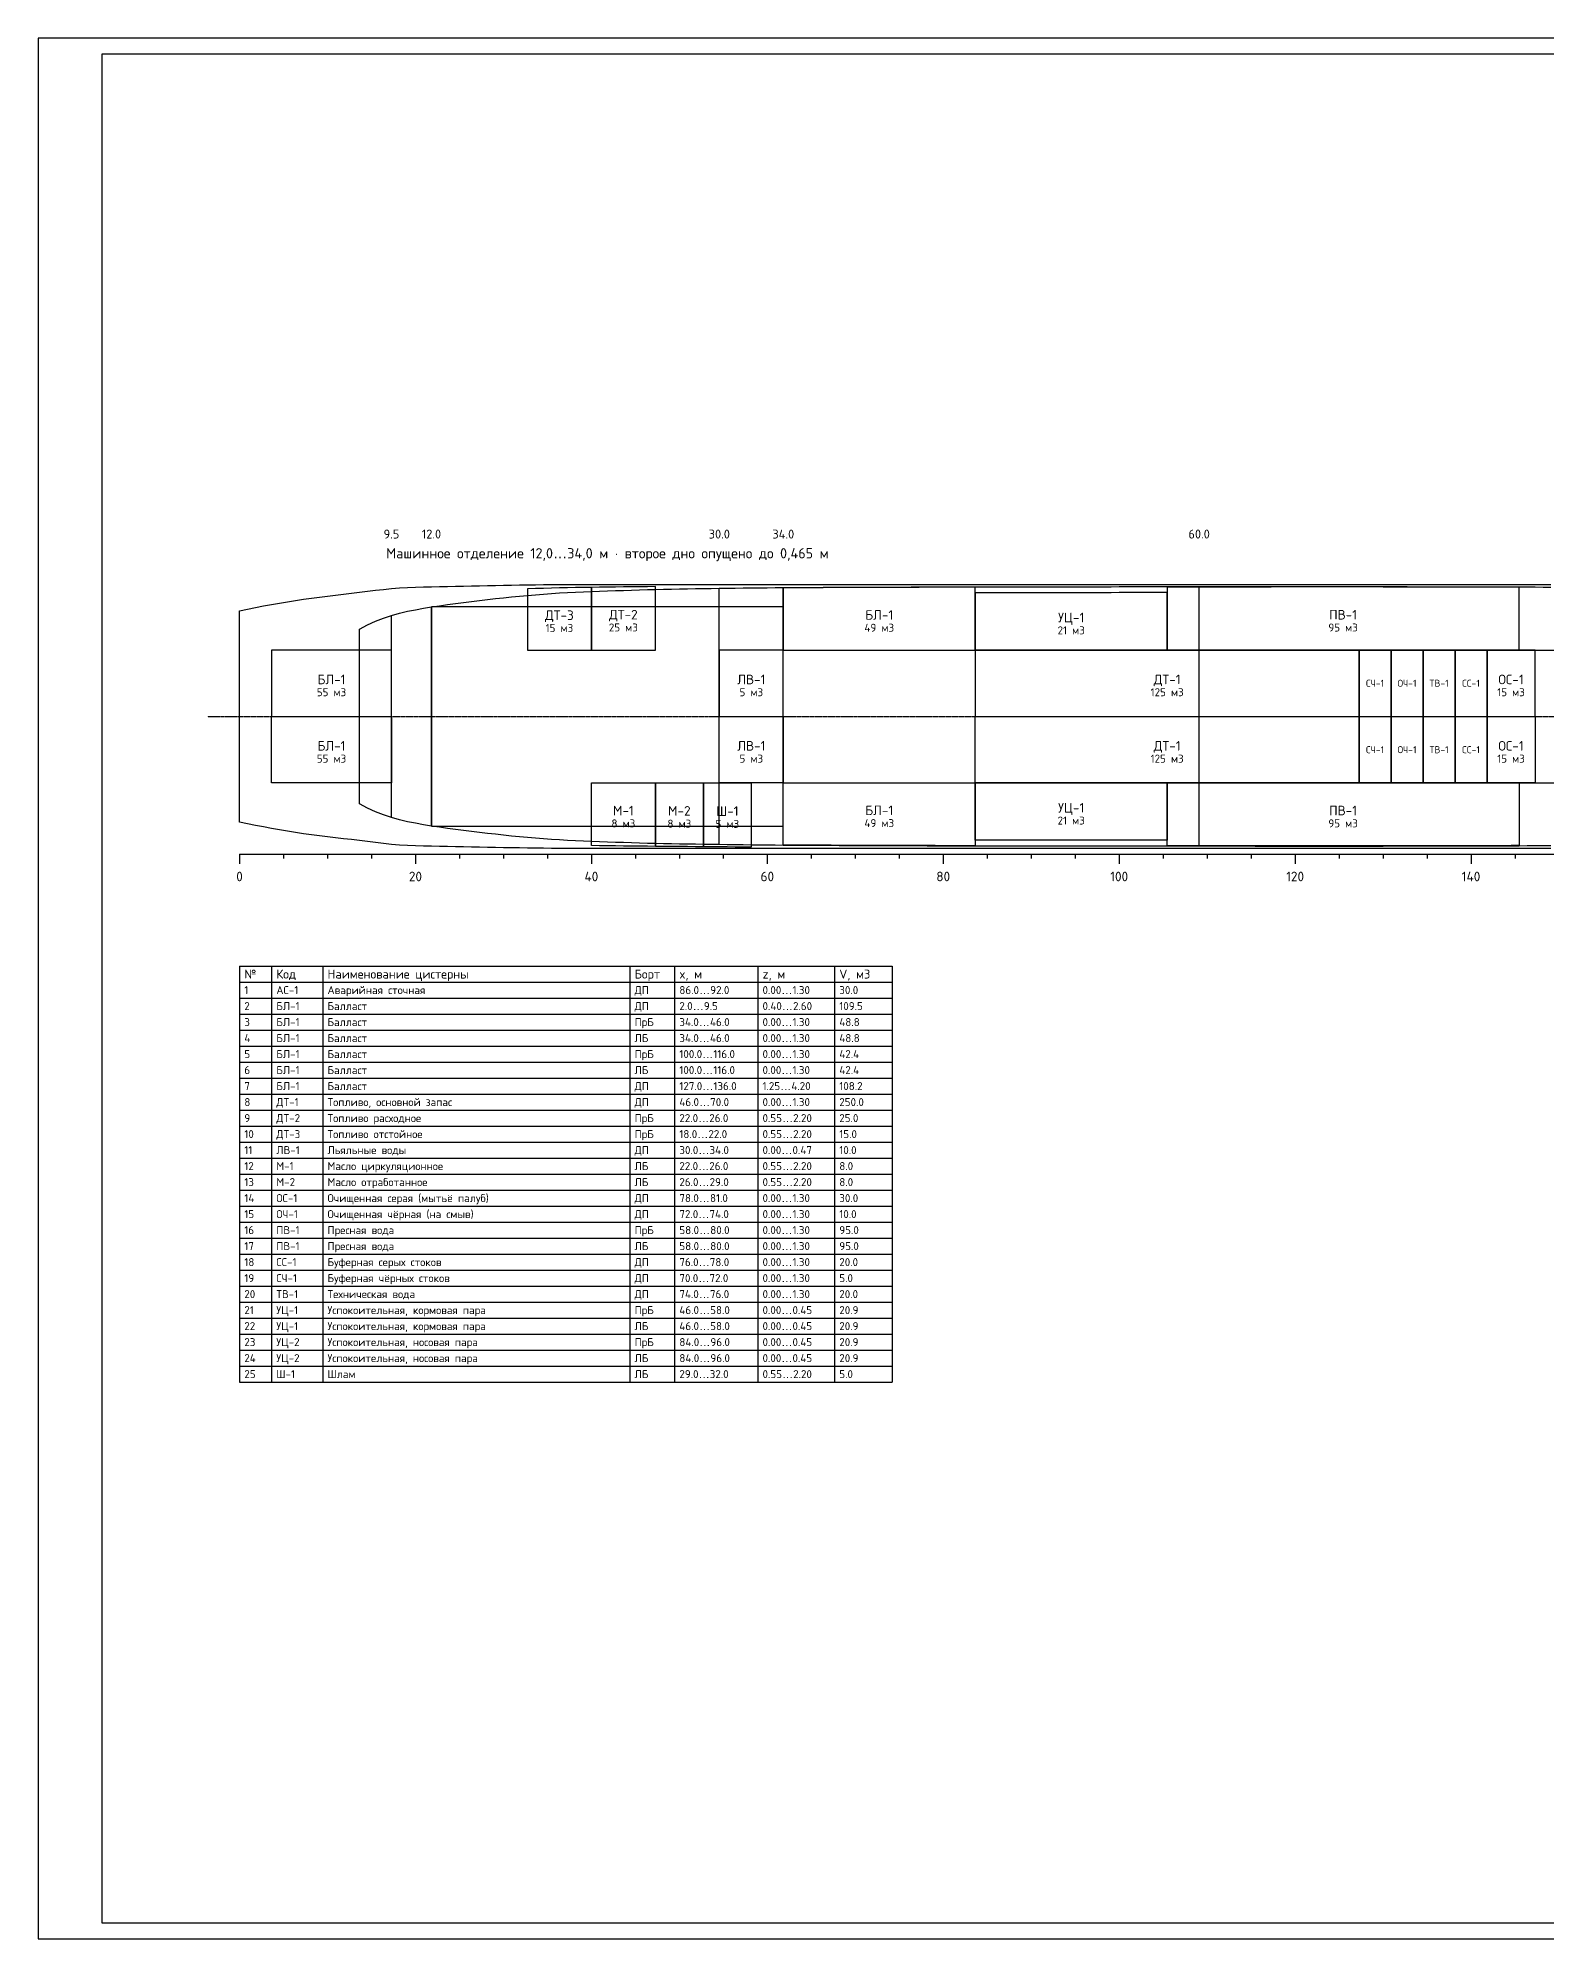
# Model space of a CAD drawing. Header units: millimetres. Extents: x -12600 to 155600, y -76400 to 42400.
# Drawn here: x -12600 to 81750, y -76400 to 42400 of the extents above; entities that cross this region are included whole.
import ezdxf
from ezdxf.enums import TextEntityAlignment as Align

# ---------------------------------------------------------------- set-up
doc = ezdxf.new("R2010")
doc.units = ezdxf.units.MM
doc.linetypes.add('CENTER', pattern=[5.08, 3.175, -0.635, 0.635, -0.635])
for name, color, linetype in [('00_РАМКА', 7, 'CONTINUOUS'), ('01_ОБШИВКА', 7, 'CONTINUOUS'), ('02_ПАЛУБЫ', 4, 'CONTINUOUS'), ('03_ПЕРЕБОРКИ', 1, 'CONTINUOUS'), ('04_ЦИСТЕРНЫ', 3, 'CONTINUOUS'), ('05_ОБОРУДОВАНИЕ', 5, 'CONTINUOUS'), ('07_ОСИ', 2, 'CENTER'), ('08_ТЕКСТ', 7, 'CONTINUOUS'), ('09_РАЗМЕРЫ', 6, 'CONTINUOUS')]:
    doc.layers.add(name, color=color, linetype=linetype)
doc.styles.add('ГОСТ', font='ISOCPEUR.TTF')

msp = doc.modelspace()

# ---------------------------------------------------------------- linework, layer by layer
at = {"layer": '00_РАМКА'}
for p, q in [((0, -15600), (40800, -15600)), ((0, -15600), (0, -41600)), ((0, -16600), (40800, -16600)), ((2000, -15600), (2000, -41600)), ((5200, -15600), (5200, -41600)), ((24400, -15600), (24400, -41600)), ((27200, -15600), (27200, -41600)), ((32400, -15600), (32400, -41600)), ((37200, -15600), (37200, -41600)), ((40800, -15600), (40800, -41600)), ((0, -17600), (40800, -17600)), ((0, -18600), (40800, -18600)), ((0, -19600), (40800, -19600)), ((0, -20600), (40800, -20600)), ((0, -21600), (40800, -21600)), ((0, -22600), (40800, -22600)), ((0, -23600), (40800, -23600)), ((0, -24600), (40800, -24600)), ((0, -25600), (40800, -25600)), ((0, -26600), (40800, -26600)), ((0, -27600), (40800, -27600)), ((0, -28600), (40800, -28600)), ((0, -29600), (40800, -29600)), ((0, -30600), (40800, -30600)), ((0, -31600), (40800, -31600)), ((0, -32600), (40800, -32600)), ((0, -33600), (40800, -33600)), ((0, -34600), (40800, -34600)), ((0, -35600), (40800, -35600)), ((0, -36600), (40800, -36600)), ((0, -37600), (40800, -37600)), ((0, -38600), (40800, -38600)), ((0, -39600), (40800, -39600)), ((0, -40600), (40800, -40600)), ((0, -41600), (40800, -41600))]:
    msp.add_line(p, q, dxfattribs=at)
for points in [[(-12600, -76400), (155600, -76400), (155600, 42400), (-12600, 42400)], [(-8600, -75400), (154600, -75400), (154600, 41400), (-8600, 41400)]]:
    msp.add_lwpolyline(points, close=True, dxfattribs=at)
at = {"layer": '01_ОБШИВКА'}
msp.add_lwpolyline([(82000, -8090), (81500, -8091), (81000, -8093), (80500, -8094), (80000, -8096), (79500, -8097), (79000, -8098), (78500, -8099), (78000, -8100), (77500, -8101), (77000, -8102), (76500, -8103), (76000, -8104), (75500, -8106), (75000, -8107), (74500, -8108), (74000, -8110), (73500, -8111), (73000, -8113), (72500, -8114), (72000, -8115), (71500, -8116), (71000, -8117), (70500, -8117), (70000, -8118), (69500, -8118), (69000, -8118), (68500, -8118), (68000, -8118), (67500, -8118), (67000, -8117), (66500, -8117), (66000, -8117), (65500, -8117), (65000, -8116), (64500, -8116), (64000, -8116), (63500, -8116), (63000, -8115), (62500, -8115), (62000, -8115), (61500, -8115), (61000, -8115), (60500, -8114), (60000, -8114), (59500, -8114), (59000, -8114), (58500, -8114), (58000, -8114), (57500, -8113), (57000, -8113), (56500, -8113), (56000, -8113), (55500, -8113), (55000, -8113), (54500, -8112), (54000, -8112), (53500, -8112), (53000, -8112), (52500, -8112), (52000, -8112), (51500, -8112), (51000, -8111), (50500, -8111), (50000, -8111), (49500, -8111), (49000, -8111), (48500, -8110), (48000, -8110), (47500, -8109), (47000, -8108), (46500, -8107), (46000, -8105), (45500, -8104), (45000, -8102), (44500, -8100), (44000, -8099), (43500, -8097), (43000, -8095), (42500, -8093), (42000, -8092), (41500, -8090), (41000, -8089), (40500, -8087), (40000, -8085), (39500, -8083), (39000, -8082), (38500, -8080), (38000, -8078), (37500, -8075), (37000, -8073), (36500, -8071), (36000, -8068), (35500, -8065), (35000, -8062), (34500, -8059), (34000, -8056), (33500, -8051), (33000, -8047), (32500, -8042), (32000, -8037), (31500, -8031), (31000, -8025), (30500, -8018), (30000, -8011), (29500, -8004), (29000, -7996), (28500, -7989), (28000, -7981), (27500, -7972), (27000, -7963), (26500, -7952), (26000, -7940), (25500, -7928), (25000, -7914), (24500, -7899), (24000, -7883), (23500, -7866), (23000, -7848), (22500, -7830), (22000, -7810), (21500, -7789), (21000, -7767), (20500, -7744), (20000, -7717), (19500, -7685), (19000, -7649), (18500, -7610), (18000, -7567), (17500, -7521), (17000, -7471), (16500, -7419), (16000, -7363), (15500, -7306), (15000, -7246), (14500, -7185), (14000, -7123), (13500, -7060), (13000, -6993), (12500, -6923), (12000, -6847), (11500, -6765), (11000, -6675), (10500, -6575), (10000, -6457), (9500, -6315), (9000, -6149), (8500, -5957), (8000, -5733), (7500, -5451), (7500, 5451), (8000, 5733), (8500, 5957), (9000, 6149), (9500, 6315), (10000, 6457), (10500, 6575), (11000, 6675), (11500, 6765), (12000, 6847), (12500, 6923), (13000, 6993), (13500, 7060), (14000, 7123), (14500, 7185), (15000, 7246), (15500, 7306), (16000, 7363), (16500, 7419), (17000, 7471), (17500, 7521), (18000, 7567), (18500, 7610), (19000, 7649), (19500, 7685), (20000, 7717), (20500, 7744), (21000, 7767), (21500, 7789), (22000, 7810), (22500, 7830), (23000, 7848), (23500, 7866), (24000, 7883), (24500, 7899), (25000, 7914), (25500, 7928), (26000, 7940), (26500, 7952), (27000, 7963), (27500, 7972), (28000, 7981), (28500, 7989), (29000, 7996), (29500, 8004), (30000, 8011), (30500, 8018), (31000, 8025), (31500, 8031), (32000, 8037), (32500, 8042), (33000, 8047), (33500, 8051), (34000, 8056), (34500, 8059), (35000, 8062), (35500, 8065), (36000, 8068), (36500, 8071), (37000, 8073), (37500, 8075), (38000, 8078), (38500, 8080), (39000, 8082), (39500, 8083), (40000, 8085), (40500, 8087), (41000, 8089), (41500, 8090), (42000, 8092), (42500, 8093), (43000, 8095), (43500, 8097), (44000, 8099), (44500, 8100), (45000, 8102), (45500, 8104), (46000, 8105), (46500, 8107), (47000, 8108), (47500, 8109), (48000, 8110), (48500, 8110), (49000, 8111), (49500, 8111), (50000, 8111), (50500, 8111), (51000, 8111), (51500, 8112), (52000, 8112), (52500, 8112), (53000, 8112), (53500, 8112), (54000, 8112), (54500, 8112), (55000, 8113), (55500, 8113), (56000, 8113), (56500, 8113), (57000, 8113), (57500, 8113), (58000, 8114), (58500, 8114), (59000, 8114), (59500, 8114), (60000, 8114), (60500, 8114), (61000, 8115), (61500, 8115), (62000, 8115), (62500, 8115), (63000, 8115), (63500, 8116), (64000, 8116), (64500, 8116), (65000, 8116), (65500, 8117), (66000, 8117), (66500, 8117), (67000, 8117), (67500, 8118), (68000, 8118), (68500, 8118), (69000, 8118), (69500, 8118), (70000, 8118), (70500, 8117), (71000, 8117), (71500, 8116), (72000, 8115), (72500, 8114), (73000, 8113), (73500, 8111), (74000, 8110), (74500, 8108), (75000, 8107), (75500, 8106), (76000, 8104), (76500, 8103), (77000, 8102), (77500, 8101), (78000, 8100), (78500, 8099), (79000, 8098), (79500, 8097), (80000, 8096), (80500, 8094), (81000, 8093), (81500, 8091), (82000, 8090)], dxfattribs=at)
at = {"layer": '02_ПАЛУБЫ'}
msp.add_lwpolyline([(82000, -8250), (81500, -8250), (81000, -8250), (80500, -8250), (80000, -8250), (79500, -8250), (79000, -8250), (78500, -8250), (78000, -8250), (77500, -8250), (77000, -8250), (76500, -8250), (76000, -8250), (75500, -8250), (75000, -8250), (74500, -8250), (74000, -8250), (73500, -8250), (73000, -8250), (72500, -8250), (72000, -8250), (71500, -8250), (71000, -8250), (70500, -8250), (70000, -8250), (69500, -8250), (69000, -8250), (68500, -8250), (68000, -8250), (67500, -8250), (67000, -8250), (66500, -8250), (66000, -8250), (65500, -8250), (65000, -8250), (64500, -8250), (64000, -8250), (63500, -8250), (63000, -8250), (62500, -8250), (62000, -8250), (61500, -8250), (61000, -8250), (60500, -8250), (60000, -8250), (59500, -8250), (59000, -8250), (58500, -8250), (58000, -8250), (57500, -8250), (57000, -8250), (56500, -8250), (56000, -8250), (55500, -8250), (55000, -8250), (54500, -8250), (54000, -8250), (53500, -8250), (53000, -8250), (52500, -8250), (52000, -8250), (51500, -8250), (51000, -8250), (50500, -8250), (50000, -8250), (49500, -8250), (49000, -8250), (48500, -8250), (48000, -8250), (47500, -8250), (47000, -8250), (46500, -8250), (46000, -8250), (45500, -8250), (45000, -8250), (44500, -8250), (44000, -8250), (43500, -8250), (43000, -8250), (42500, -8250), (42000, -8250), (41500, -8250), (41000, -8250), (40500, -8250), (40000, -8250), (39500, -8250), (39000, -8250), (38500, -8250), (38000, -8250), (37500, -8250), (37000, -8250), (36500, -8250), (36000, -8250), (35500, -8250), (35000, -8250), (34500, -8250), (34000, -8250), (33500, -8250), (33000, -8250), (32500, -8250), (32000, -8250), (31500, -8250), (31000, -8250), (30500, -8250), (30000, -8250), (29500, -8250), (29000, -8250), (28500, -8250), (28000, -8250), (27500, -8250), (27000, -8250), (26500, -8250), (26000, -8250), (25500, -8250), (25000, -8250), (24500, -8250), (24000, -8250), (23500, -8250), (23000, -8250), (22500, -8250), (22000, -8250), (21500, -8250), (21000, -8249), (20500, -8249), (20000, -8247), (19500, -8243), (19000, -8238), (18500, -8232), (18000, -8225), (17500, -8217), (17000, -8208), (16500, -8199), (16000, -8189), (15500, -8179), (15000, -8169), (14500, -8159), (14000, -8149), (13500, -8140), (13000, -8130), (12500, -8120), (12000, -8109), (11500, -8096), (11000, -8081), (10500, -8063), (10000, -8037), (9500, -7996), (9000, -7945), (8500, -7886), (8000, -7823), (7500, -7759), (7000, -7698), (6500, -7640), (6000, -7582), (5500, -7522), (5000, -7460), (4500, -7395), (4000, -7327), (3500, -7254), (3000, -7175), (2500, -7091), (2000, -7001), (1500, -6907), (1000, -6808), (500, -6705), (0, -6598), (0, 6598), (500, 6705), (1000, 6808), (1500, 6907), (2000, 7001), (2500, 7091), (3000, 7175), (3500, 7254), (4000, 7327), (4500, 7395), (5000, 7460), (5500, 7522), (6000, 7582), (6500, 7640), (7000, 7698), (7500, 7759), (8000, 7823), (8500, 7886), (9000, 7945), (9500, 7996), (10000, 8037), (10500, 8063), (11000, 8081), (11500, 8096), (12000, 8109), (12500, 8120), (13000, 8130), (13500, 8140), (14000, 8149), (14500, 8159), (15000, 8169), (15500, 8179), (16000, 8189), (16500, 8199), (17000, 8208), (17500, 8217), (18000, 8225), (18500, 8232), (19000, 8238), (19500, 8243), (20000, 8247), (20500, 8249), (21000, 8249), (21500, 8250), (22000, 8250), (22500, 8250), (23000, 8250), (23500, 8250), (24000, 8250), (24500, 8250), (25000, 8250), (25500, 8250), (26000, 8250), (26500, 8250), (27000, 8250), (27500, 8250), (28000, 8250), (28500, 8250), (29000, 8250), (29500, 8250), (30000, 8250), (30500, 8250), (31000, 8250), (31500, 8250), (32000, 8250), (32500, 8250), (33000, 8250), (33500, 8250), (34000, 8250), (34500, 8250), (35000, 8250), (35500, 8250), (36000, 8250), (36500, 8250), (37000, 8250), (37500, 8250), (38000, 8250), (38500, 8250), (39000, 8250), (39500, 8250), (40000, 8250), (40500, 8250), (41000, 8250), (41500, 8250), (42000, 8250), (42500, 8250), (43000, 8250), (43500, 8250), (44000, 8250), (44500, 8250), (45000, 8250), (45500, 8250), (46000, 8250), (46500, 8250), (47000, 8250), (47500, 8250), (48000, 8250), (48500, 8250), (49000, 8250), (49500, 8250), (50000, 8250), (50500, 8250), (51000, 8250), (51500, 8250), (52000, 8250), (52500, 8250), (53000, 8250), (53500, 8250), (54000, 8250), (54500, 8250), (55000, 8250), (55500, 8250), (56000, 8250), (56500, 8250), (57000, 8250), (57500, 8250), (58000, 8250), (58500, 8250), (59000, 8250), (59500, 8250), (60000, 8250), (60500, 8250), (61000, 8250), (61500, 8250), (62000, 8250), (62500, 8250), (63000, 8250), (63500, 8250), (64000, 8250), (64500, 8250), (65000, 8250), (65500, 8250), (66000, 8250), (66500, 8250), (67000, 8250), (67500, 8250), (68000, 8250), (68500, 8250), (69000, 8250), (69500, 8250), (70000, 8250), (70500, 8250), (71000, 8250), (71500, 8250), (72000, 8250), (72500, 8250), (73000, 8250), (73500, 8250), (74000, 8250), (74500, 8250), (75000, 8250), (75500, 8250), (76000, 8250), (76500, 8250), (77000, 8250), (77500, 8250), (78000, 8250), (78500, 8250), (79000, 8250), (79500, 8250), (80000, 8250), (80500, 8250), (81000, 8250), (81500, 8250), (82000, 8250)], dxfattribs=at)
at = {"layer": '03_ПЕРЕБОРКИ'}
for p, q in [((30000, -8011), (30000, 8011)), ((34000, -8056), (34000, 8056)), ((60000, -8114), (60000, 8114)), ((9500, -6315), (9500, 6315)), ((12000, -6847), (12000, 6847)), ((34000, 4150), (114000, 4150)), ((34000, -4150), (114000, -4150))]:
    msp.add_line(p, q, dxfattribs=at)
at = {"layer": '04_ЦИСТЕРНЫ'}
for points in [[(18000, 4150), (18500, 4150), (19000, 4150), (19500, 4150), (20000, 4150), (20500, 4150), (21000, 4150), (21500, 4150), (22000, 4150), (22000, 8070), (21500, 8062), (21000, 8054), (20500, 8046), (20000, 8035), (19500, 8021), (19000, 8006), (18500, 7988), (18000, 7967)], [(22000, 4150), (22500, 4150), (23000, 4150), (23500, 4150), (24000, 4150), (24500, 4150), (25000, 4150), (25500, 4150), (26000, 4150), (26000, 8117), (25500, 8112), (25000, 8107), (24500, 8101), (24000, 8095), (23500, 8089), (23000, 8083), (22500, 8076), (22000, 8070)], [(34000, 4150), (34500, 4150), (35000, 4150), (35500, 4150), (36000, 4150), (36500, 4150), (37000, 4150), (37500, 4150), (38000, 4150), (38500, 4150), (39000, 4150), (39500, 4150), (40000, 4150), (40500, 4150), (41000, 4150), (41500, 4150), (42000, 4150), (42500, 4150), (43000, 4150), (43500, 4150), (44000, 4150), (44500, 4150), (45000, 4150), (45500, 4150), (46000, 4150), (46000, 8081), (45500, 8080), (45000, 8078), (44500, 8077), (44000, 8075), (43500, 8073), (43000, 8072), (42500, 8070), (42000, 8069), (41500, 8067), (41000, 8066), (40500, 8064), (40000, 8062), (39500, 8061), (39000, 8059), (38500, 8057), (38000, 8055), (37500, 8053), (37000, 8051), (36500, 8048), (36000, 8046), (35500, 8043), (35000, 8040), (34500, 8037), (34000, 8034)], [(46000, 4150), (46500, 4150), (47000, 4150), (47500, 4150), (48000, 4150), (48500, 4150), (49000, 4150), (49500, 4150), (50000, 4150), (50500, 4150), (51000, 4150), (51500, 4150), (52000, 4150), (52500, 4150), (53000, 4150), (53500, 4150), (54000, 4150), (54500, 4150), (55000, 4150), (55500, 4150), (56000, 4150), (56500, 4150), (57000, 4150), (57500, 4150), (58000, 4150), (58000, 7739), (57500, 7739), (57000, 7739), (56500, 7738), (56000, 7738), (55500, 7738), (55000, 7738), (54500, 7737), (54000, 7737), (53500, 7737), (53000, 7737), (52500, 7737), (52000, 7736), (51500, 7736), (51000, 7736), (50500, 7735), (50000, 7735), (49500, 7735), (49000, 7734), (48500, 7734), (48000, 7733), (47500, 7732), (47000, 7730), (46500, 7728), (46000, 7726)], [(58000, 4150), (58500, 4150), (59000, 4150), (59500, 4150), (60000, 4150), (60500, 4150), (61000, 4150), (61500, 4150), (62000, 4150), (62500, 4150), (63000, 4150), (63500, 4150), (64000, 4150), (64500, 4150), (65000, 4150), (65500, 4150), (66000, 4150), (66500, 4150), (67000, 4150), (67500, 4150), (68000, 4150), (68500, 4150), (69000, 4150), (69500, 4150), (70000, 4150), (70500, 4150), (71000, 4150), (71500, 4150), (72000, 4150), (72500, 4150), (73000, 4150), (73500, 4150), (74000, 4150), (74500, 4150), (75000, 4150), (75500, 4150), (76000, 4150), (76500, 4150), (77000, 4150), (77500, 4150), (78000, 4150), (78500, 4150), (79000, 4150), (79500, 4150), (80000, 4150), (80000, 8072), (79500, 8073), (79000, 8074), (78500, 8076), (78000, 8077), (77500, 8078), (77000, 8079), (76500, 8080), (76000, 8081), (75500, 8082), (75000, 8083), (74500, 8084), (74000, 8086), (73500, 8087), (73000, 8088), (72500, 8089), (72000, 8090), (71500, 8091), (71000, 8092), (70500, 8092), (70000, 8093), (69500, 8093), (69000, 8093), (68500, 8093), (68000, 8093), (67500, 8093), (67000, 8092), (66500, 8092), (66000, 8092), (65500, 8092), (65000, 8092), (64500, 8091), (64000, 8091), (63500, 8091), (63000, 8091), (62500, 8090), (62000, 8090), (61500, 8090), (61000, 8090), (60500, 8090), (60000, 8090), (59500, 8089), (59000, 8089), (58500, 8089), (58000, 8089)], [(2000, 0), (2500, 0), (3000, 0), (3500, 0), (4000, 0), (4500, 0), (5000, 0), (5500, 0), (6000, 0), (6500, 0), (7000, 0), (7500, 0), (8000, 0), (8500, 0), (9000, 0), (9500, 0), (9500, 4150), (9000, 4150), (8500, 4150), (8000, 4150), (7500, 4150), (7000, 4150), (6500, 4150), (6000, 4150), (5500, 4150), (5000, 4150), (4500, 4150), (4000, 4150), (3500, 4150), (3000, 4150), (2500, 4150), (2000, 4150)], [(30000, 0), (30500, 0), (31000, 0), (31500, 0), (32000, 0), (32500, 0), (33000, 0), (33500, 0), (34000, 0), (34000, 4150), (33500, 4150), (33000, 4150), (32500, 4150), (32000, 4150), (31500, 4150), (31000, 4150), (30500, 4150), (30000, 4150)], [(46000, 0), (46500, 0), (47000, 0), (47500, 0), (48000, 0), (48500, 0), (49000, 0), (49500, 0), (50000, 0), (50500, 0), (51000, 0), (51500, 0), (52000, 0), (52500, 0), (53000, 0), (53500, 0), (54000, 0), (54500, 0), (55000, 0), (55500, 0), (56000, 0), (56500, 0), (57000, 0), (57500, 0), (58000, 0), (58500, 0), (59000, 0), (59500, 0), (60000, 0), (60500, 0), (61000, 0), (61500, 0), (62000, 0), (62500, 0), (63000, 0), (63500, 0), (64000, 0), (64500, 0), (65000, 0), (65500, 0), (66000, 0), (66500, 0), (67000, 0), (67500, 0), (68000, 0), (68500, 0), (69000, 0), (69500, 0), (70000, 0), (70000, 4150), (69500, 4150), (69000, 4150), (68500, 4150), (68000, 4150), (67500, 4150), (67000, 4150), (66500, 4150), (66000, 4150), (65500, 4150), (65000, 4150), (64500, 4150), (64000, 4150), (63500, 4150), (63000, 4150), (62500, 4150), (62000, 4150), (61500, 4150), (61000, 4150), (60500, 4150), (60000, 4150), (59500, 4150), (59000, 4150), (58500, 4150), (58000, 4150), (57500, 4150), (57000, 4150), (56500, 4150), (56000, 4150), (55500, 4150), (55000, 4150), (54500, 4150), (54000, 4150), (53500, 4150), (53000, 4150), (52500, 4150), (52000, 4150), (51500, 4150), (51000, 4150), (50500, 4150), (50000, 4150), (49500, 4150), (49000, 4150), (48500, 4150), (48000, 4150), (47500, 4150), (47000, 4150), (46500, 4150), (46000, 4150)], [(70000, 0), (70500, 0), (71000, 0), (71500, 0), (72000, 0), (72000, 4150), (71500, 4150), (71000, 4150), (70500, 4150), (70000, 4150)], [(72000, 0), (72500, 0), (73000, 0), (73500, 0), (74000, 0), (74000, 4150), (73500, 4150), (73000, 4150), (72500, 4150), (72000, 4150)], [(74000, 0), (74500, 0), (75000, 0), (75500, 0), (76000, 0), (76000, 4150), (75500, 4150), (75000, 4150), (74500, 4150), (74000, 4150)], [(76000, 0), (76500, 0), (77000, 0), (77500, 0), (78000, 0), (78000, 4150), (77500, 4150), (77000, 4150), (76500, 4150), (76000, 4150)], [(78000, 0), (78500, 0), (79000, 0), (79500, 0), (80000, 0), (80500, 0), (81000, 0), (81000, 4150), (80500, 4150), (80000, 4150), (79500, 4150), (79000, 4150), (78500, 4150), (78000, 4150)], [(2000, 0), (2500, 0), (3000, 0), (3500, 0), (4000, 0), (4500, 0), (5000, 0), (5500, 0), (6000, 0), (6500, 0), (7000, 0), (7500, 0), (8000, 0), (8500, 0), (9000, 0), (9500, 0), (9500, -4150), (9000, -4150), (8500, -4150), (8000, -4150), (7500, -4150), (7000, -4150), (6500, -4150), (6000, -4150), (5500, -4150), (5000, -4150), (4500, -4150), (4000, -4150), (3500, -4150), (3000, -4150), (2500, -4150), (2000, -4150)], [(30000, 0), (30500, 0), (31000, 0), (31500, 0), (32000, 0), (32500, 0), (33000, 0), (33500, 0), (34000, 0), (34000, -4150), (33500, -4150), (33000, -4150), (32500, -4150), (32000, -4150), (31500, -4150), (31000, -4150), (30500, -4150), (30000, -4150)], [(46000, 0), (46500, 0), (47000, 0), (47500, 0), (48000, 0), (48500, 0), (49000, 0), (49500, 0), (50000, 0), (50500, 0), (51000, 0), (51500, 0), (52000, 0), (52500, 0), (53000, 0), (53500, 0), (54000, 0), (54500, 0), (55000, 0), (55500, 0), (56000, 0), (56500, 0), (57000, 0), (57500, 0), (58000, 0), (58500, 0), (59000, 0), (59500, 0), (60000, 0), (60500, 0), (61000, 0), (61500, 0), (62000, 0), (62500, 0), (63000, 0), (63500, 0), (64000, 0), (64500, 0), (65000, 0), (65500, 0), (66000, 0), (66500, 0), (67000, 0), (67500, 0), (68000, 0), (68500, 0), (69000, 0), (69500, 0), (70000, 0), (70000, -4150), (69500, -4150), (69000, -4150), (68500, -4150), (68000, -4150), (67500, -4150), (67000, -4150), (66500, -4150), (66000, -4150), (65500, -4150), (65000, -4150), (64500, -4150), (64000, -4150), (63500, -4150), (63000, -4150), (62500, -4150), (62000, -4150), (61500, -4150), (61000, -4150), (60500, -4150), (60000, -4150), (59500, -4150), (59000, -4150), (58500, -4150), (58000, -4150), (57500, -4150), (57000, -4150), (56500, -4150), (56000, -4150), (55500, -4150), (55000, -4150), (54500, -4150), (54000, -4150), (53500, -4150), (53000, -4150), (52500, -4150), (52000, -4150), (51500, -4150), (51000, -4150), (50500, -4150), (50000, -4150), (49500, -4150), (49000, -4150), (48500, -4150), (48000, -4150), (47500, -4150), (47000, -4150), (46500, -4150), (46000, -4150)], [(70000, 0), (70500, 0), (71000, 0), (71500, 0), (72000, 0), (72000, -4150), (71500, -4150), (71000, -4150), (70500, -4150), (70000, -4150)], [(72000, 0), (72500, 0), (73000, 0), (73500, 0), (74000, 0), (74000, -4150), (73500, -4150), (73000, -4150), (72500, -4150), (72000, -4150)], [(74000, 0), (74500, 0), (75000, 0), (75500, 0), (76000, 0), (76000, -4150), (75500, -4150), (75000, -4150), (74500, -4150), (74000, -4150)], [(76000, 0), (76500, 0), (77000, 0), (77500, 0), (78000, 0), (78000, -4150), (77500, -4150), (77000, -4150), (76500, -4150), (76000, -4150)], [(78000, 0), (78500, 0), (79000, 0), (79500, 0), (80000, 0), (80500, 0), (81000, 0), (81000, -4150), (80500, -4150), (80000, -4150), (79500, -4150), (79000, -4150), (78500, -4150), (78000, -4150)], [(22000, -4150), (22500, -4150), (23000, -4150), (23500, -4150), (24000, -4150), (24500, -4150), (25000, -4150), (25500, -4150), (26000, -4150), (26000, -8117), (25500, -8112), (25000, -8107), (24500, -8101), (24000, -8095), (23500, -8089), (23000, -8083), (22500, -8076), (22000, -8070)], [(26000, -4150), (26500, -4150), (27000, -4150), (27500, -4150), (28000, -4150), (28500, -4150), (29000, -4150), (29000, -8144), (28500, -8140), (28000, -8136), (27500, -8131), (27000, -8127), (26500, -8122), (26000, -8117)], [(29000, -4150), (29500, -4150), (30000, -4150), (30500, -4150), (31000, -4150), (31500, -4150), (32000, -4150), (32000, -8166), (31500, -8162), (31000, -8159), (30500, -8155), (30000, -8152), (29500, -8148), (29000, -8144)], [(34000, -4150), (34500, -4150), (35000, -4150), (35500, -4150), (36000, -4150), (36500, -4150), (37000, -4150), (37500, -4150), (38000, -4150), (38500, -4150), (39000, -4150), (39500, -4150), (40000, -4150), (40500, -4150), (41000, -4150), (41500, -4150), (42000, -4150), (42500, -4150), (43000, -4150), (43500, -4150), (44000, -4150), (44500, -4150), (45000, -4150), (45500, -4150), (46000, -4150), (46000, -8081), (45500, -8080), (45000, -8078), (44500, -8077), (44000, -8075), (43500, -8073), (43000, -8072), (42500, -8070), (42000, -8069), (41500, -8067), (41000, -8066), (40500, -8064), (40000, -8062), (39500, -8061), (39000, -8059), (38500, -8057), (38000, -8055), (37500, -8053), (37000, -8051), (36500, -8048), (36000, -8046), (35500, -8043), (35000, -8040), (34500, -8037), (34000, -8034)], [(46000, -4150), (46500, -4150), (47000, -4150), (47500, -4150), (48000, -4150), (48500, -4150), (49000, -4150), (49500, -4150), (50000, -4150), (50500, -4150), (51000, -4150), (51500, -4150), (52000, -4150), (52500, -4150), (53000, -4150), (53500, -4150), (54000, -4150), (54500, -4150), (55000, -4150), (55500, -4150), (56000, -4150), (56500, -4150), (57000, -4150), (57500, -4150), (58000, -4150), (58000, -7739), (57500, -7739), (57000, -7739), (56500, -7738), (56000, -7738), (55500, -7738), (55000, -7738), (54500, -7737), (54000, -7737), (53500, -7737), (53000, -7737), (52500, -7737), (52000, -7736), (51500, -7736), (51000, -7736), (50500, -7735), (50000, -7735), (49500, -7735), (49000, -7734), (48500, -7734), (48000, -7733), (47500, -7732), (47000, -7730), (46500, -7728), (46000, -7726)], [(58000, -4150), (58500, -4150), (59000, -4150), (59500, -4150), (60000, -4150), (60500, -4150), (61000, -4150), (61500, -4150), (62000, -4150), (62500, -4150), (63000, -4150), (63500, -4150), (64000, -4150), (64500, -4150), (65000, -4150), (65500, -4150), (66000, -4150), (66500, -4150), (67000, -4150), (67500, -4150), (68000, -4150), (68500, -4150), (69000, -4150), (69500, -4150), (70000, -4150), (70500, -4150), (71000, -4150), (71500, -4150), (72000, -4150), (72500, -4150), (73000, -4150), (73500, -4150), (74000, -4150), (74500, -4150), (75000, -4150), (75500, -4150), (76000, -4150), (76500, -4150), (77000, -4150), (77500, -4150), (78000, -4150), (78500, -4150), (79000, -4150), (79500, -4150), (80000, -4150), (80000, -8072), (79500, -8073), (79000, -8074), (78500, -8076), (78000, -8077), (77500, -8078), (77000, -8079), (76500, -8080), (76000, -8081), (75500, -8082), (75000, -8083), (74500, -8084), (74000, -8086), (73500, -8087), (73000, -8088), (72500, -8089), (72000, -8090), (71500, -8091), (71000, -8092), (70500, -8092), (70000, -8093), (69500, -8093), (69000, -8093), (68500, -8093), (68000, -8093), (67500, -8093), (67000, -8092), (66500, -8092), (66000, -8092), (65500, -8092), (65000, -8092), (64500, -8091), (64000, -8091), (63500, -8091), (63000, -8091), (62500, -8090), (62000, -8090), (61500, -8090), (61000, -8090), (60500, -8090), (60000, -8090), (59500, -8089), (59000, -8089), (58500, -8089), (58000, -8089)]]:
    msp.add_lwpolyline(points, close=True, dxfattribs=at)
at = {"layer": '05_ОБОРУДОВАНИЕ'}
msp.add_lwpolyline([(12000, -6847), (34000, -6847), (34000, 6847), (12000, 6847)], close=True, dxfattribs=at)
at = {"layer": '07_ОСИ'}
msp.add_line((-2000, 0), (141000, 0), dxfattribs=at)
at = {"layer": '09_РАЗМЕРЫ'}
for p, q in [((0, -8600), (0, -9200)), ((0, -8600), (138600, -8600)), ((2750, -8600), (2750, -8880)), ((5500, -8600), (5500, -8880)), ((8250, -8600), (8250, -8880)), ((11000, -8600), (11000, -9200)), ((13750, -8600), (13750, -8880)), ((16500, -8600), (16500, -8880)), ((19250, -8600), (19250, -8880)), ((22000, -8600), (22000, -9200)), ((24750, -8600), (24750, -8880)), ((27500, -8600), (27500, -8880)), ((30250, -8600), (30250, -8880)), ((33000, -8600), (33000, -9200)), ((35750, -8600), (35750, -8880)), ((38500, -8600), (38500, -8880)), ((41250, -8600), (41250, -8880)), ((44000, -8600), (44000, -9200)), ((46750, -8600), (46750, -8880)), ((49500, -8600), (49500, -8880)), ((52250, -8600), (52250, -8880)), ((55000, -8600), (55000, -9200)), ((57750, -8600), (57750, -8880)), ((60500, -8600), (60500, -8880)), ((63250, -8600), (63250, -8880)), ((66000, -8600), (66000, -9200)), ((68750, -8600), (68750, -8880)), ((71500, -8600), (71500, -8880)), ((74250, -8600), (74250, -8880)), ((77000, -8600), (77000, -9200)), ((79750, -8600), (79750, -8880))]:
    msp.add_line(p, q, dxfattribs=at)

# ---------------------------------------------------------------- texts
at = {"layer": '03_ПЕРЕБОРКИ', "style": 'ГОСТ'}
for s, p in [('9.5', (9500, 11400)), ('12.0', (12000, 11400)), ('30.0', (30000, 11400)), ('34.0', (34000, 11400)), ('60.0', (60000, 11400))]:
    msp.add_text(s, height=560, dxfattribs=at).set_placement(p, align=Align.MIDDLE_CENTER)
at = {"layer": '04_ЦИСТЕРНЫ', "style": 'ГОСТ'}
for s, height, p in [('ДТ-3', 600, (20000, 6329)), ('ДТ-2', 600, (24000, 6362)), ('БЛ-1', 600, (40000, 6345)), ('УЦ-1', 600, (52000, 6183)), ('ПВ-1', 600, (69000, 6359)), ('15 м3', 500, (20000, 5529)), ('25 м3', 500, (24000, 5562)), ('49 м3', 500, (40000, 5545)), ('21 м3', 500, (52000, 5383)), ('95 м3', 500, (69000, 5559)), ('БЛ-1', 600, (5750, 2315)), ('ЛВ-1', 600, (32000, 2315)), ('ДТ-1', 600, (58000, 2315)), ('ОС-1', 600, (79500, 2315)), ('55 м3', 500, (5750, 1515)), ('5 м3', 500, (32000, 1515)), ('125 м3', 500, (58000, 1515)), ('СЧ-1', 440, (71000, 2075)), ('ОЧ-1', 440, (73000, 2075)), ('ТВ-1', 440, (75000, 2075)), ('СС-1', 440, (77000, 2075)), ('15 м3', 500, (79500, 1515)), ('БЛ-1', 600, (5750, -1835)), ('ЛВ-1', 600, (32000, -1835)), ('ДТ-1', 600, (58000, -1835)), ('СЧ-1', 440, (71000, -2075)), ('ОЧ-1', 440, (73000, -2075)), ('ТВ-1', 440, (75000, -2075)), ('СС-1', 440, (77000, -2075)), ('ОС-1', 600, (79500, -1835)), ('55 м3', 500, (5750, -2635)), ('5 м3', 500, (32000, -2635)), ('125 м3', 500, (58000, -2635)), ('15 м3', 500, (79500, -2635)), ('М-1', 600, (24000, -5882)), ('М-2', 600, (27500, -5900)), ('Ш-1', 600, (30500, -5913)), ('БЛ-1', 600, (40000, -5865)), ('УЦ-1', 600, (52000, -5703)), ('ПВ-1', 600, (69000, -5879)), ('8 м3', 500, (24000, -6682)), ('8 м3', 500, (27500, -6700)), ('5 м3', 500, (30500, -6713)), ('49 м3', 500, (40000, -6665)), ('21 м3', 500, (52000, -6503)), ('95 м3', 500, (69000, -6679))]:
    msp.add_text(s, height=height, dxfattribs=at).set_placement(p, align=Align.MIDDLE_CENTER)
at = {"layer": '05_ОБОРУДОВАНИЕ', "style": 'ГОСТ'}
msp.add_text('Машинное отделение 12,0…34,0 м · второе дно опущено до 0,465 м', height=640, dxfattribs=at).set_placement((23000, 10200), align=Align.MIDDLE_CENTER)
at = {"layer": '08_ТЕКСТ', "style": 'ГОСТ'}
for s, height, p in [('№', 560, (300, -16100)), ('Код', 560, (2300, -16100)), ('Наименование цистерны', 560, (5500, -16100)), ('Борт', 560, (24700, -16100)), ('x, м', 560, (27500, -16100)), ('z, м', 560, (32700, -16100)), ('V, м3', 560, (37500, -16100)), ('1', 500, (300, -17100)), ('АС-1', 500, (2300, -17100)), ('Аварийная сточная', 500, (5500, -17100)), ('ДП', 500, (24700, -17100)), ('86.0…92.0', 500, (27500, -17100)), ('0.00…1.30', 500, (32700, -17100)), ('30.0', 500, (37500, -17100)), ('2', 500, (300, -18100)), ('3', 500, (300, -19100)), ('БЛ-1', 500, (2300, -18100)), ('БЛ-1', 500, (2300, -19100)), ('Балласт', 500, (5500, -18100)), ('Балласт', 500, (5500, -19100)), ('ДП', 500, (24700, -18100)), ('ПрБ', 500, (24700, -19100)), ('2.0…9.5', 500, (27500, -18100)), ('34.0…46.0', 500, (27500, -19100)), ('0.40…2.60', 500, (32700, -18100)), ('0.00…1.30', 500, (32700, -19100)), ('109.5', 500, (37500, -18100)), ('48.8', 500, (37500, -19100)), ('4', 500, (300, -20100)), ('БЛ-1', 500, (2300, -20100)), ('Балласт', 500, (5500, -20100)), ('ЛБ', 500, (24700, -20100)), ('34.0…46.0', 500, (27500, -20100)), ('0.00…1.30', 500, (32700, -20100)), ('48.8', 500, (37500, -20100)), ('5', 500, (300, -21100)), ('БЛ-1', 500, (2300, -21100)), ('Балласт', 500, (5500, -21100)), ('ПрБ', 500, (24700, -21100)), ('100.0…116.0', 500, (27500, -21100)), ('0.00…1.30', 500, (32700, -21100)), ('42.4', 500, (37500, -21100)), ('6', 500, (300, -22100)), ('БЛ-1', 500, (2300, -22100)), ('Балласт', 500, (5500, -22100)), ('ЛБ', 500, (24700, -22100)), ('100.0…116.0', 500, (27500, -22100)), ('0.00…1.30', 500, (32700, -22100)), ('42.4', 500, (37500, -22100)), ('7', 500, (300, -23100)), ('БЛ-1', 500, (2300, -23100)), ('Балласт', 500, (5500, -23100)), ('ДП', 500, (24700, -23100)), ('127.0…136.0', 500, (27500, -23100)), ('1.25…4.20', 500, (32700, -23100)), ('108.2', 500, (37500, -23100)), ('9', 500, (300, -25100)), ('8', 500, (300, -24100)), ('ДТ-1', 500, (2300, -24100)), ('ДТ-2', 500, (2300, -25100)), ('Топливо, основной запас', 500, (5500, -24100)), ('Топливо расходное', 500, (5500, -25100)), ('ДП', 500, (24700, -24100)), ('ПрБ', 500, (24700, -25100)), ('46.0…70.0', 500, (27500, -24100)), ('22.0…26.0', 500, (27500, -25100)), ('0.00…1.30', 500, (32700, -24100)), ('0.55…2.20', 500, (32700, -25100)), ('250.0', 500, (37500, -24100)), ('25.0', 500, (37500, -25100)), ('10', 500, (300, -26100)), ('ДТ-3', 500, (2300, -26100)), ('Топливо отстойное', 500, (5500, -26100)), ('ПрБ', 500, (24700, -26100)), ('18.0…22.0', 500, (27500, -26100)), ('0.55…2.20', 500, (32700, -26100)), ('15.0', 500, (37500, -26100)), ('11', 500, (300, -27100)), ('ЛВ-1', 500, (2300, -27100)), ('Льяльные воды', 500, (5500, -27100)), ('ДП', 500, (24700, -27100)), ('30.0…34.0', 500, (27500, -27100)), ('0.00…0.47', 500, (32700, -27100)), ('10.0', 500, (37500, -27100)), ('12', 500, (300, -28100)), ('М-1', 500, (2300, -28100)), ('Масло циркуляционное', 500, (5500, -28100)), ('ЛБ', 500, (24700, -28100)), ('22.0…26.0', 500, (27500, -28100)), ('0.55…2.20', 500, (32700, -28100)), ('8.0', 500, (37500, -28100)), ('13', 500, (300, -29100)), ('М-2', 500, (2300, -29100)), ('Масло отработанное', 500, (5500, -29100)), ('ЛБ', 500, (24700, -29100)), ('26.0…29.0', 500, (27500, -29100)), ('0.55…2.20', 500, (32700, -29100)), ('8.0', 500, (37500, -29100)), ('14', 500, (300, -30100)), ('15', 500, (300, -31100)), ('ОС-1', 500, (2300, -30100)), ('ОЧ-1', 500, (2300, -31100)), ('Очищенная серая (мытьё палуб)', 500, (5500, -30100)), ('Очищенная чёрная (на смыв)', 500, (5500, -31100)), ('ДП', 500, (24700, -30100)), ('ДП', 500, (24700, -31100)), ('78.0…81.0', 500, (27500, -30100)), ('72.0…74.0', 500, (27500, -31100)), ('0.00…1.30', 500, (32700, -30100)), ('0.00…1.30', 500, (32700, -31100)), ('10.0', 500, (37500, -31100)), ('30.0', 500, (37500, -30100)), ('16', 500, (300, -32100)), ('ПВ-1', 500, (2300, -32100)), ('Пресная вода', 500, (5500, -32100)), ('ПрБ', 500, (24700, -32100)), ('58.0…80.0', 500, (27500, -32100)), ('0.00…1.30', 500, (32700, -32100)), ('95.0', 500, (37500, -32100)), ('17', 500, (300, -33100)), ('ПВ-1', 500, (2300, -33100)), ('Пресная вода', 500, (5500, -33100)), ('ЛБ', 500, (24700, -33100)), ('58.0…80.0', 500, (27500, -33100)), ('0.00…1.30', 500, (32700, -33100)), ('95.0', 500, (37500, -33100)), ('18', 500, (300, -34100)), ('СС-1', 500, (2300, -34100)), ('Буферная серых стоков', 500, (5500, -34100)), ('ДП', 500, (24700, -34100)), ('76.0…78.0', 500, (27500, -34100)), ('0.00…1.30', 500, (32700, -34100)), ('20.0', 500, (37500, -34100)), ('19', 500, (300, -35100)), ('СЧ-1', 500, (2300, -35100)), ('Буферная чёрных стоков', 500, (5500, -35100)), ('ДП', 500, (24700, -35100)), ('70.0…72.0', 500, (27500, -35100)), ('0.00…1.30', 500, (32700, -35100)), ('5.0', 500, (37500, -35100)), ('20', 500, (300, -36100)), ('ТВ-1', 500, (2300, -36100)), ('Техническая вода', 500, (5500, -36100)), ('ДП', 500, (24700, -36100)), ('74.0…76.0', 500, (27500, -36100)), ('0.00…1.30', 500, (32700, -36100)), ('20.0', 500, (37500, -36100)), ('21', 500, (300, -37100)), ('22', 500, (300, -38100)), ('УЦ-1', 500, (2300, -37100)), ('УЦ-1', 500, (2300, -38100)), ('Успокоительная, кормовая пара', 500, (5500, -37100)), ('Успокоительная, кормовая пара', 500, (5500, -38100)), ('ЛБ', 500, (24700, -38100)), ('ПрБ', 500, (24700, -37100)), ('46.0…58.0', 500, (27500, -37100)), ('46.0…58.0', 500, (27500, -38100)), ('0.00…0.45', 500, (32700, -37100)), ('0.00…0.45', 500, (32700, -38100)), ('20.9', 500, (37500, -37100)), ('20.9', 500, (37500, -38100)), ('23', 500, (300, -39100)), ('УЦ-2', 500, (2300, -39100)), ('Успокоительная, носовая пара', 500, (5500, -39100)), ('ПрБ', 500, (24700, -39100)), ('84.0…96.0', 500, (27500, -39100)), ('0.00…0.45', 500, (32700, -39100)), ('20.9', 500, (37500, -39100)), ('24', 500, (300, -40100)), ('УЦ-2', 500, (2300, -40100)), ('Успокоительная, носовая пара', 500, (5500, -40100)), ('ЛБ', 500, (24700, -40100)), ('84.0…96.0', 500, (27500, -40100)), ('0.00…0.45', 500, (32700, -40100)), ('20.9', 500, (37500, -40100)), ('25', 500, (300, -41100)), ('Ш-1', 500, (2300, -41100)), ('Шлам', 500, (5500, -41100)), ('ЛБ', 500, (24700, -41100)), ('29.0…32.0', 500, (27500, -41100)), ('0.55…2.20', 500, (32700, -41100)), ('5.0', 500, (37500, -41100))]:
    msp.add_text(s, height=height, dxfattribs=at).set_placement(p, align=Align.MIDDLE_LEFT)
at = {"layer": '09_РАЗМЕРЫ', "style": 'ГОСТ'}
for s, p in [('0', (0, -10000)), ('20', (11000, -10000)), ('40', (22000, -10000)), ('60', (33000, -10000)), ('80', (44000, -10000)), ('100', (55000, -10000)), ('120', (66000, -10000)), ('140', (77000, -10000))]:
    msp.add_text(s, height=600, dxfattribs=at).set_placement(p, align=Align.MIDDLE_CENTER)

doc.saveas('drawing.dxf')
